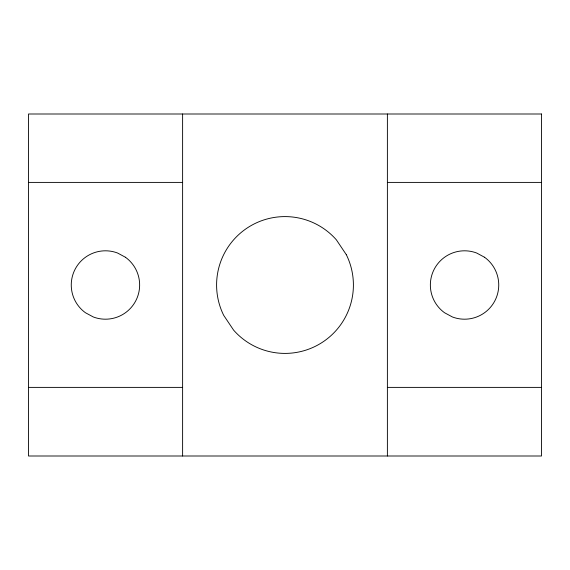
<?xml version="1.0" encoding="UTF-8"?>
<svg xmlns="http://www.w3.org/2000/svg" width="570" height="570" viewBox="0 0 570 570"><rect width="100%" height="100%" fill="white"/><g stroke="black" fill="none" stroke-linecap="round" stroke-linejoin="round"><path stroke-width="0.85" d="M28.5 182.4L182.614 182.4M387.386 182.4L541.5 182.4M28.5 387.386L182.614 387.386M387.386 387.386L541.5 387.386M387.386 114L387.386 456M182.614 114L182.614 456M541.5 114L28.5 114L28.5 456L541.5 456L541.5 114M484.543 257.255L476.677 253.023A34.2 34.2 0 0 0 444.557 312.745L452.423 316.977A34.2 34.2 0 0 0 484.543 257.255M125.443 257.255L117.577 253.023A34.2 34.2 0 0 0 85.457 312.745L93.323 316.977A34.2 34.2 0 0 0 125.443 257.255M346.318 254.683L336.378 239.849A68.4 68.4 0 0 0 223.682 315.317L233.622 330.151A68.4 68.4 0 0 0 346.318 254.683"/></g></svg>
